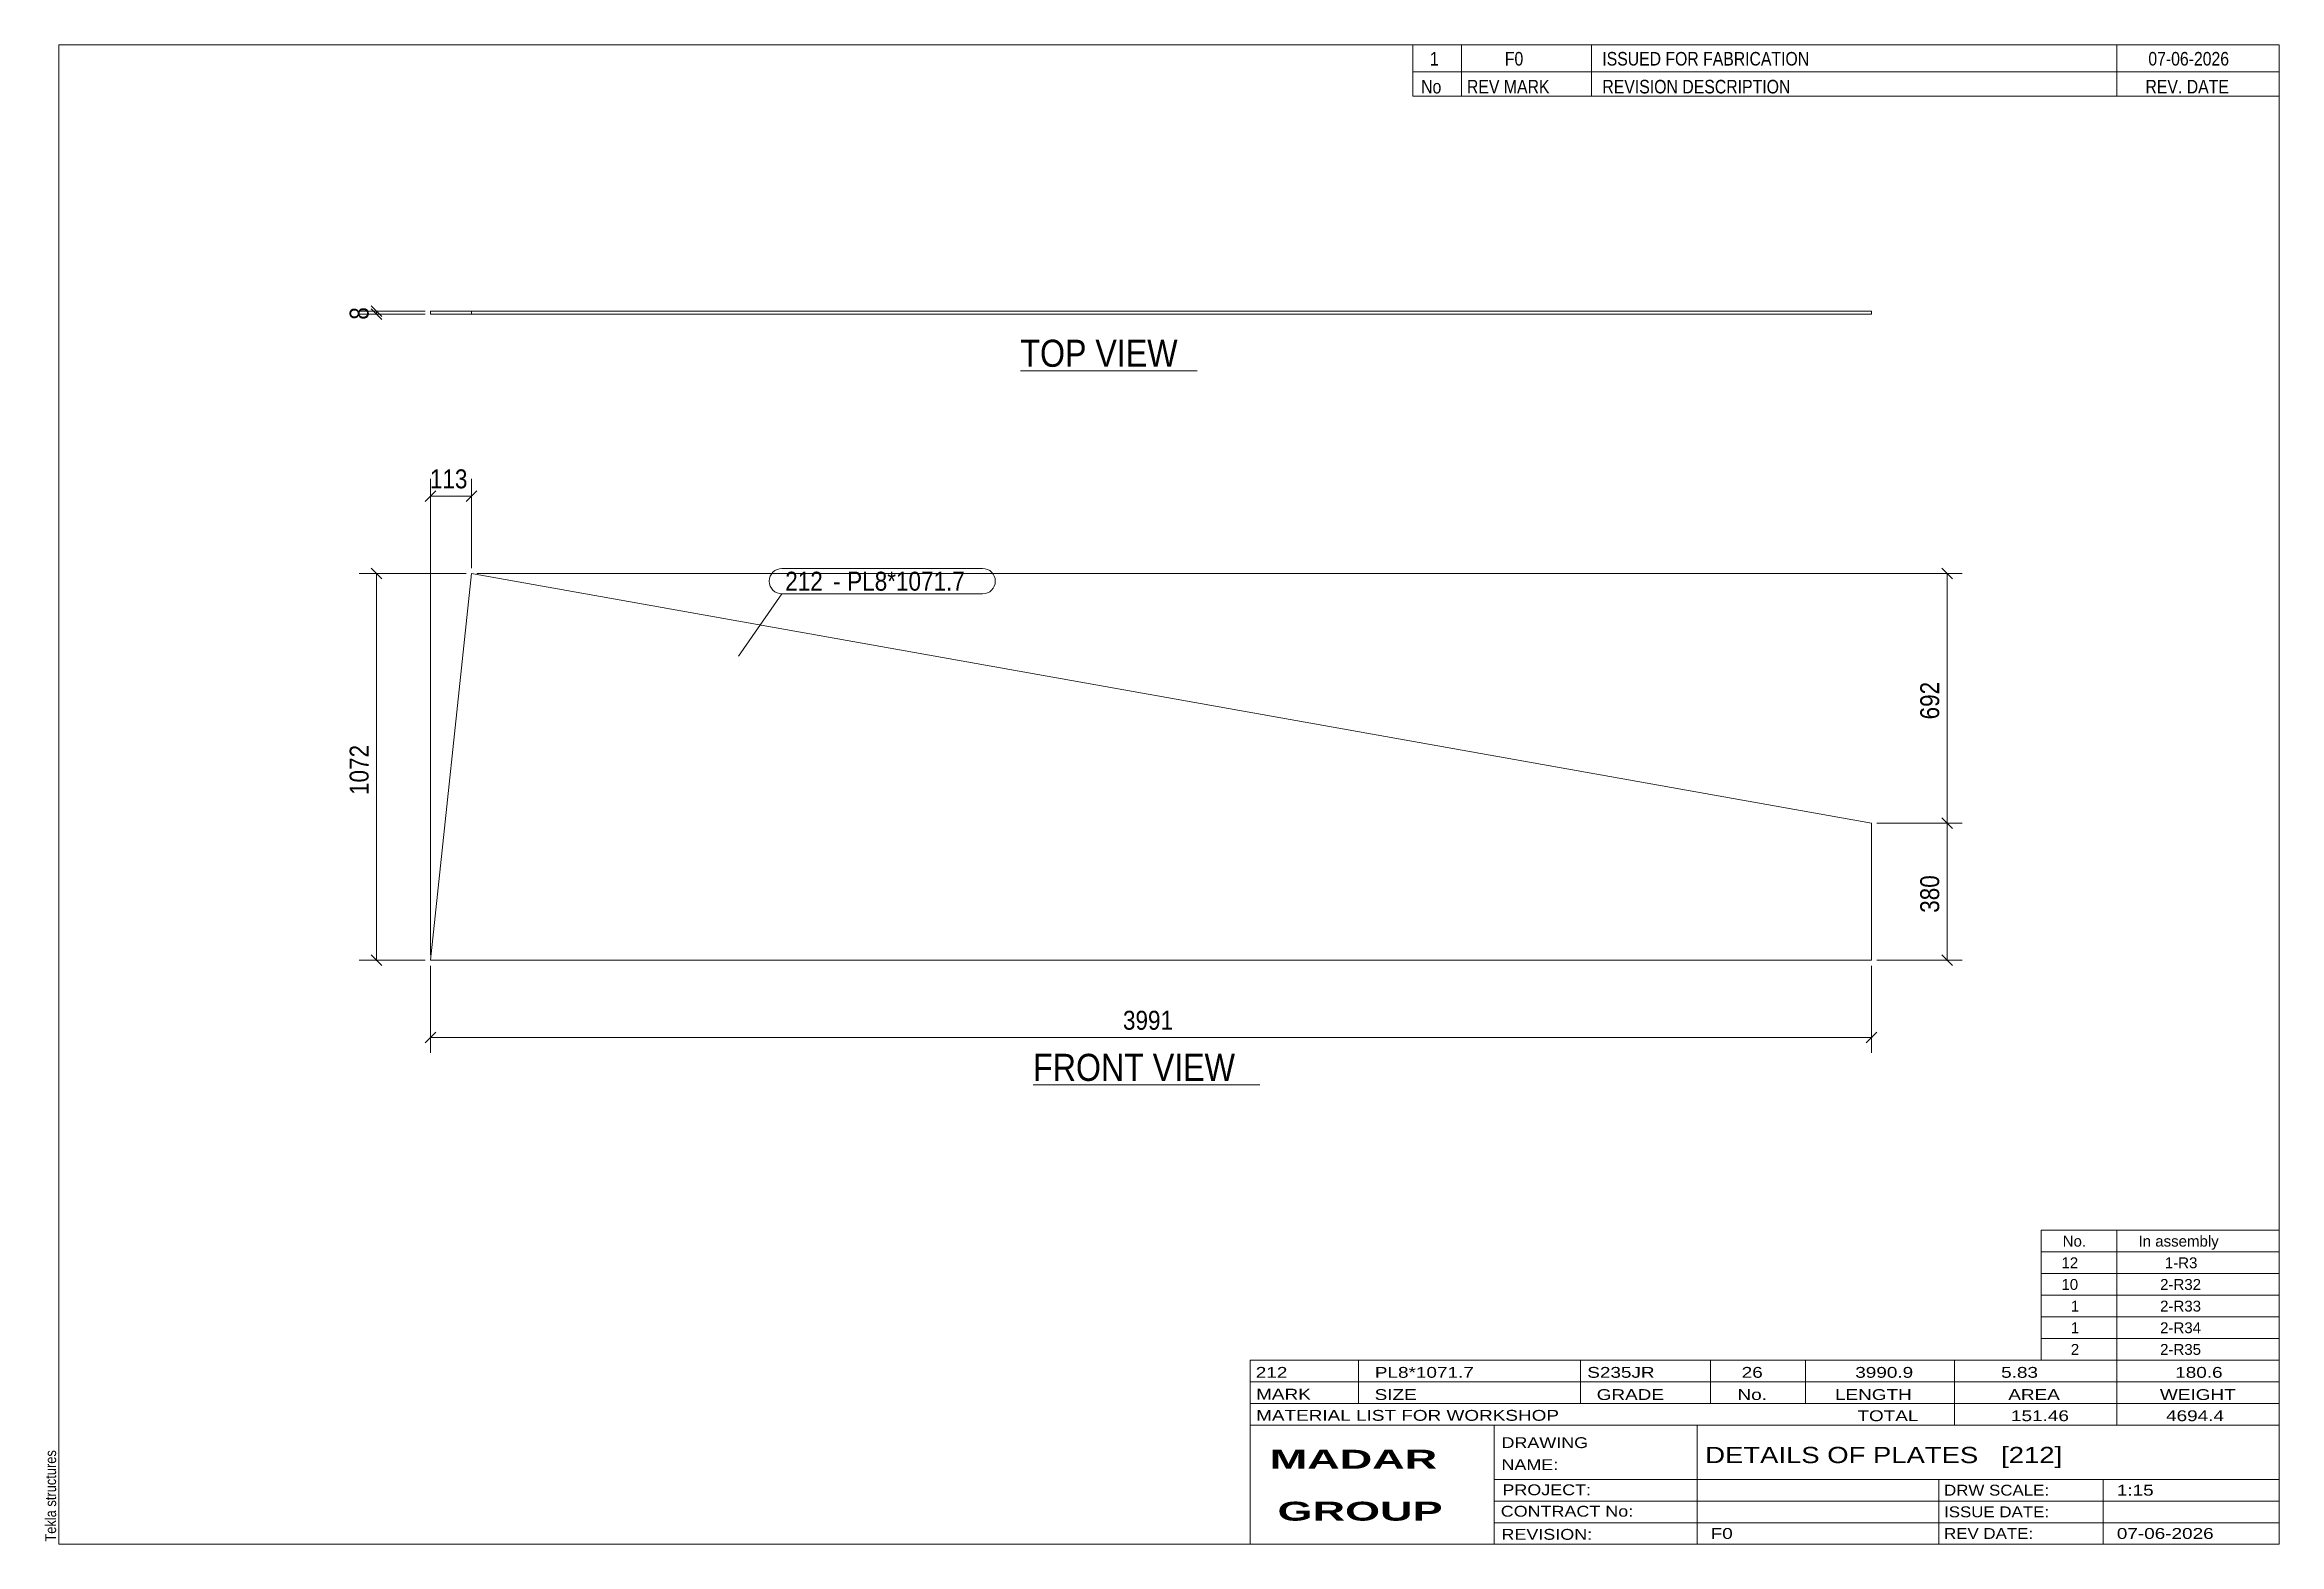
# Model space of a CAD drawing. Header units: millimetres. Extents: x 2 to 415, y 5 to 282.
import ezdxf

# ---------------------------------------------------------------- set-up
doc = ezdxf.new("R2010")
doc.units = ezdxf.units.MM
doc.linetypes.add('XKITLINE00', pattern=[0])
doc.linetypes.add('XKITLINE02', pattern=[4, 2, -2])
for name, color, linetype, lineweight in [('Dimensions', 7, 'Continuous', 0), ('DrawingSheet', 5, 'Continuous', 0), ('OtherObjectType', 7, 'Continuous', 0), ('Part', 2, 'Continuous', 0), ('PartMark', 7, 'Continuous', 0)]:
    doc.layers.add(name, color=color, linetype=linetype, lineweight=lineweight)
doc.styles.add('ARIAL', font='ARIAL.TTF')
doc.styles.add('ARIAL_BOLD', font='ARIALBD.TTF')
doc.styles.add('ARIAL_NARROW', font='ARIALN.TTF')

# ---------------------------------------------------------------- blocks, each defined once
blk = doc.blocks.new('*A1')
at = {"layer": 'Part', "color": 2, "linetype": 'XKITLINE00', "lineweight": 0}
for p, q in [((73.65, 112.88), (81.19, 184.33)), ((81.19, 184.33), (339.71, 138.2)), ((339.71, 138.2), (339.71, 112.88)), ((339.71, 112.88), (73.65, 112.88))]:
    blk.add_line(p, q, dxfattribs=at)
blk = doc.blocks.new('*A2')
at = {"layer": 'Part', "color": 2, "linetype": 'XKITLINE00', "lineweight": 0}
for p, q in [((339.71, 232.77), (73.65, 232.77)), ((73.65, 232.24), (73.65, 232.77)), ((339.71, 232.24), (73.65, 232.24)), ((81.19, 232.24), (81.19, 232.77)), ((339.71, 232.77), (339.71, 232.77)), ((339.71, 232.24), (339.71, 232.77)), ((339.71, 232.24), (339.71, 232.24))]:
    blk.add_line(p, q, dxfattribs=at)
at = {"layer": 'Part', "color": 7, "linetype": 'XKITLINE02', "lineweight": 0}
blk.add_line((339.71, 232.24), (339.71, 232.77), dxfattribs=at)
blk = doc.blocks.new('*A3')
at = {"layer": 'DrawingSheet', "color": 5, "linetype": 'XKITLINE00', "lineweight": 0}
for p, q in [((415, 282), (5, 282)), ((5, 282), (5, 5)), ((415, 5), (415, 282)), ((5, 5), (415, 5))]:
    blk.add_line(p, q, dxfattribs=at)
at = {"layer": 'DrawingSheet', "color": 5, "style": 'ARIAL', "width": 0.85}
blk.add_text('Tekla structures', height=2, rotation=90, dxfattribs=at).set_placement((4.5, 5.5))
blk = doc.blocks.new('*A4')
at = {"layer": 'OtherObjectType', "color": 7, "linetype": 'XKITLINE00', "lineweight": 0}
for p, q in [((371, 63), (415, 63)), ((371, 59), (371, 63)), ((385, 59), (385, 63)), ((415, 59), (415, 63)), ((371, 59), (415, 59)), ((371, 55), (371, 59)), ((385, 55), (385, 59)), ((415, 55), (415, 59)), ((371, 55), (415, 55)), ((371, 51), (371, 55)), ((385, 51), (385, 55)), ((415, 51), (415, 55)), ((371, 51), (415, 51)), ((371, 47), (371, 51)), ((385, 47), (385, 51)), ((415, 47), (415, 51)), ((371, 47), (415, 47)), ((371, 43), (371, 47)), ((385, 43), (385, 47)), ((415, 43), (415, 47)), ((371, 43), (415, 43)), ((371, 39), (371, 43)), ((385, 39), (385, 43)), ((415, 39), (415, 43)), ((371, 39), (415, 39))]:
    blk.add_line(p, q, dxfattribs=at)
at = {"layer": 'OtherObjectType', "color": 7, "style": 'ARIAL_NARROW', "width": 1.211571}
for s, p in [('No.', (375, 60)), ('In assembly', (389, 60)), ('12', (374.77, 56)), ('1-R3', (393.86, 56)), ('10', (374.77, 52)), ('2-R32', (392.99, 52)), ('1', (376.5, 48)), ('2-R33', (392.99, 48)), ('1', (376.5, 44)), ('2-R34', (392.99, 44)), ('2', (376.5, 40)), ('2-R35', (392.99, 40))]:
    blk.add_text(s, height=2, dxfattribs=at).set_placement(p)
blk = doc.blocks.new('*A5')
at = {"layer": 'OtherObjectType', "color": 7, "linetype": 'XKITLINE00', "lineweight": 0}
for p, q in [((255, 282), (415, 282)), ((415, 282), (255, 282)), ((255, 282), (255, 277)), ((264, 282), (264, 277)), ((288, 282), (288, 277)), ((385, 282), (385, 277)), ((415, 282), (415, 277)), ((255, 277), (415, 277)), ((255, 277), (255, 272.5)), ((255, 277), (415, 277)), ((264, 277), (264, 272.5)), ((288, 277), (288, 272.5)), ((385, 277), (385, 272.5)), ((415, 277), (415, 272.5)), ((415, 272.5), (255, 272.5))]:
    blk.add_line(p, q, dxfattribs=at)
at = {"layer": 'OtherObjectType', "color": 7, "style": 'ARIAL_NARROW'}
for s, width, p in [('1', 1.017001, (258.16, 278.15)), ('F0', 1.017001, (272, 278.15)), ('ISSUED FOR FABRICATION', 1.017001, (290, 278.15)), ('07-06-2026', 1.017001, (390.82, 278.15)), ('No', 1.02, (256.54, 273)), ('REV MARK', 1.02, (265, 273)), ('REVISION DESCRIPTION', 1.02, (290, 273)), ('REV. DATE', 1.02, (390.28, 273))]:
    blk.add_text(s, height=2.5, dxfattribs=dict(at, width=width)).set_placement(p)
blk = doc.blocks.new('*A6')
at = {"layer": 'OtherObjectType', "color": 7, "linetype": 'XKITLINE00', "lineweight": 0}
for p, q in [((225, 39), (415, 39)), ((225, 39), (225, 35)), ((225, 39), (415, 39)), ((245, 35), (245, 39)), ((286, 35), (286, 39)), ((310, 35), (310, 39)), ((327.5, 35), (327.5, 39)), ((355, 35), (355, 39)), ((385, 35), (385, 39)), ((415, 35), (415, 39)), ((225, 35), (415, 35)), ((225, 35), (225, 5)), ((225, 35), (415, 35)), ((245, 31), (245, 35)), ((286, 31), (286, 35)), ((310, 31), (310, 35)), ((327.5, 31), (327.5, 35)), ((355, 31), (355, 35)), ((385, 31), (385, 35)), ((415, 31), (415, 35)), ((225, 31), (415, 31)), ((355, 27), (355, 31)), ((385, 27), (385, 31)), ((415, 27), (415, 31)), ((225, 27), (415, 27)), ((270, 21), (270, 27)), ((307.5, 17), (307.5, 27)), ((415, 21), (415, 27)), ((270, 21), (270, 5)), ((415, 17), (415, 21)), ((270, 17), (415, 17)), ((307.5, 5), (307.5, 17)), ((352.16, 13), (352.16, 17)), ((382.5, 5), (382.5, 17)), ((415, 13), (415, 17)), ((270, 13), (415, 13)), ((352.16, 5), (352.16, 13)), ((415, 9), (415, 13)), ((270, 9), (415, 9)), ((415, 5), (415, 9)), ((225, 5), (415, 5)), ((262.5, 5), (415, 5))]:
    blk.add_line(p, q, dxfattribs=at)
at = {"layer": 'OtherObjectType', "color": 7, "style": 'ARIAL_NARROW'}
for s, height, width, p in [('212', 2, 1.525501, (226.01, 35.76)), ('PL8*1071.7', 2, 1.525501, (248, 35.76)), ('S235JR', 2, 1.525501, (287.22, 35.76)), ('26', 2, 1.525501, (315.73, 35.76)), ('3990.9', 2, 1.525501, (336.7, 35.76)), ('5.83', 2, 1.525501, (363.64, 35.76)), ('180.6', 2, 1.525501, (395.78, 35.76)), ('MARK', 2, 1.525501, (226.08, 31.73)), ('SIZE', 2, 1.525501, (247.96, 31.66)), ('GRADE', 2, 1.525501, (288.96, 31.66)), ('No.', 2, 1.525501, (314.96, 31.66)), ('LENGTH', 2, 1.525501, (332.96, 31.66)), ('AREA', 2, 1.525501, (364.96, 31.66)), ('WEIGHT', 2, 1.525501, (392.96, 31.66)), ('MATERIAL LIST FOR WORKSHOP', 2, 1.525501, (226.08, 27.82)), ('TOTAL', 2, 1.525501, (337.1, 27.75)), ('151.46', 2, 1.525501, (365.46, 27.75)), ('4694.4', 2, 1.525501, (394.09, 27.75)), ('DRAWING', 2, 1.445, (271.38, 22.78)), ('NAME:', 2, 1.445, (271.38, 18.72)), ('DETAILS OF PLATES   [212]', 3, 1.474651, (309, 20)), ('PROJECT:', 2, 1.445, (271.55, 14.07)), ('DRW SCALE:', 2, 1.36, (353.1, 14)), ('1:15', 2, 1.525501, (385, 14)), ('CONTRACT No:', 2, 1.445, (271.25, 10.11)), ('ISSUE DATE:', 2, 1.36, (353.1, 10)), ('REVISION:', 2, 1.445, (271.38, 5.84)), ('F0', 2, 1.525501, (310, 6)), ('REV DATE:', 2, 1.36, (353.1, 6)), ('07-06-2026', 2, 1.525501, (385, 6))]:
    blk.add_text(s, height=height, dxfattribs=dict(at, width=width)).set_placement(p)
at = {"layer": 'OtherObjectType', "color": 1, "style": 'ARIAL_BOLD', "width": 1.7}
for s, p in [('MADAR ', (228.58, 18.97)), ('GROUP', (230.03, 9.37))]:
    blk.add_text(s, height=3.5, dxfattribs=at).set_placement(p)
blk = doc.blocks.new('*A7')
at = {"layer": 'Dimensions', "color": 7, "linetype": 'XKITLINE00', "lineweight": 0}
for p, q in [((80.19, 184.33), (60.45, 184.33)), ((62.66, 185.32), (64.64, 183.34)), ((63.65, 112.88), (63.65, 184.33)), ((72.65, 112.88), (60.45, 112.88)), ((62.66, 113.87), (64.64, 111.89))]:
    blk.add_line(p, q, dxfattribs=at)
at = {"layer": 'Dimensions', "color": 3}
for p in [(63.65, 184.33), (63.65, 112.88)]:
    blk.add_point(p, dxfattribs=at)
at = {"layer": 'Dimensions', "color": 3, "style": 'ARIAL', "width": 0.85}
blk.add_text('1072', height=3.5, rotation=90.0002, dxfattribs=at).set_placement((62.2, 143.41))
blk = doc.blocks.new('*A8')
at = {"layer": 'Dimensions', "color": 7, "linetype": 'XKITLINE00', "lineweight": 0}
for p, q in [((340.71, 138.2), (356.45, 138.2)), ((352.66, 139.19), (354.64, 137.21)), ((353.65, 112.88), (353.65, 138.2)), ((340.71, 112.88), (356.45, 112.88)), ((352.66, 113.87), (354.64, 111.89))]:
    blk.add_line(p, q, dxfattribs=at)
at = {"layer": 'Dimensions', "color": 3}
for p in [(353.65, 138.2), (353.65, 112.88)]:
    blk.add_point(p, dxfattribs=at)
at = {"layer": 'Dimensions', "color": 3, "style": 'ARIAL', "width": 0.85}
blk.add_text('380', height=3.5, rotation=90.0002, dxfattribs=at).set_placement((352.2, 121.65))
blk = doc.blocks.new('*A9')
at = {"layer": 'Dimensions', "color": 7, "linetype": 'XKITLINE00', "lineweight": 0}
for p, q in [((82.19, 184.33), (356.45, 184.33)), ((352.66, 185.32), (354.64, 183.34)), ((353.65, 138.2), (353.65, 184.33)), ((340.71, 138.2), (356.45, 138.2)), ((352.66, 139.19), (354.64, 137.21))]:
    blk.add_line(p, q, dxfattribs=at)
at = {"layer": 'Dimensions', "color": 3}
for p in [(353.65, 184.33), (353.65, 138.2)]:
    blk.add_point(p, dxfattribs=at)
at = {"layer": 'Dimensions', "color": 3, "style": 'ARIAL', "width": 0.85}
blk.add_text('692', height=3.5, rotation=90.0002, dxfattribs=at).set_placement((352.2, 157.37))
blk = doc.blocks.new('*A10')
at = {"layer": 'Dimensions', "color": 7, "linetype": 'XKITLINE00', "lineweight": 0}
for p, q in [((73.65, 111.88), (73.65, 95.8)), ((339.71, 111.88), (339.71, 95.8)), ((74.64, 99.59), (72.66, 97.61)), ((340.7, 99.59), (338.72, 97.61)), ((73.65, 98.6), (339.71, 98.6))]:
    blk.add_line(p, q, dxfattribs=at)
at = {"layer": 'Dimensions', "color": 3}
for p in [(73.65, 98.6), (339.71, 98.6)]:
    blk.add_point(p, dxfattribs=at)
at = {"layer": 'Dimensions', "color": 3, "style": 'ARIAL', "width": 0.85}
blk.add_text('3991', height=3.5, dxfattribs=at).set_placement((201.49, 100.05))
blk = doc.blocks.new('*A11')
at = {"layer": 'Dimensions', "color": 7, "linetype": 'XKITLINE00', "lineweight": 0}
for p, q in [((74.64, 199.59), (72.66, 197.61)), ((73.65, 113.88), (73.65, 201.8)), ((73.65, 198.6), (81.19, 198.6)), ((82.18, 199.59), (80.2, 197.61)), ((81.19, 185.33), (81.19, 201.8))]:
    blk.add_line(p, q, dxfattribs=at)
at = {"layer": 'Dimensions', "color": 3}
for p in [(73.65, 198.6), (81.19, 198.6)]:
    blk.add_point(p, dxfattribs=at)
at = {"layer": 'Dimensions', "color": 3, "style": 'ARIAL', "width": 0.85}
blk.add_text('113', height=3.5, dxfattribs=at).set_placement((73.52, 200.05))
blk = doc.blocks.new('*A12')
at = {"layer": 'PartMark', "color": 7, "linetype": 'XKITLINE00', "lineweight": 0}
for p, q in [((138.53, 185.25), (175.57, 185.25)), ((130.53, 169.04), (138.53, 180.55)), ((138.53, 180.55), (175.57, 180.55))]:
    blk.add_line(p, q, dxfattribs=at)
for centre, start, end in [((138.53, 182.9), 90, 270), ((175.57, 182.9), 270, 90)]:
    blk.add_arc(centre, 2.35, start, end, dxfattribs=at)
at = {"layer": 'PartMark', "color": 1, "style": 'ARIAL', "width": 0.85}
blk.add_text('212', height=3.5, dxfattribs=at).set_placement((139.13, 181.15))
at = {"layer": 'PartMark', "color": 3, "style": 'ARIAL', "width": 0.85}
for s, p in [('-', (147.97, 181.15)), ('PL8*1071.7', (150.57, 181.15))]:
    blk.add_text(s, height=3.5, dxfattribs=at).set_placement(p)
blk = doc.blocks.new('*A13')
at = {"layer": 'OtherObjectType', "color": 7, "linetype": 'XKITLINE00', "lineweight": 0}
blk.add_line((184.9, 89.85), (226.75, 89.85), dxfattribs=at)
at = {"layer": 'OtherObjectType', "color": 3, "style": 'ARIAL', "width": 0.85}
blk.add_text('FRONT VIEW', height=5, dxfattribs=at).set_placement((184.9, 90.6))
blk = doc.blocks.new('*A14')
at = {"layer": 'Dimensions', "color": 7, "linetype": 'XKITLINE00', "lineweight": 0}
for p, q in [((72.65, 232.77), (60.45, 232.77)), ((72.65, 232.24), (60.45, 232.24)), ((62.66, 233.76), (64.64, 231.78)), ((62.66, 233.23), (64.64, 231.25)), ((63.65, 232.24), (63.65, 232.77))]:
    blk.add_line(p, q, dxfattribs=at)
at = {"layer": 'Dimensions', "color": 3}
for p in [(63.65, 232.77), (63.65, 232.24)]:
    blk.add_point(p, dxfattribs=at)
at = {"layer": 'Dimensions', "color": 3, "style": 'ARIAL', "width": 0.85}
blk.add_text('8', height=3.5, rotation=90.0002, dxfattribs=at).set_placement((62.2, 231.2))
blk = doc.blocks.new('*A15')
at = {"layer": 'OtherObjectType', "color": 7, "linetype": 'XKITLINE00', "lineweight": 0}
blk.add_line((182.55, 221.75), (215.16, 221.75), dxfattribs=at)
at = {"layer": 'OtherObjectType', "color": 3, "style": 'ARIAL', "width": 0.85}
blk.add_text('TOP VIEW', height=5, dxfattribs=at).set_placement((182.55, 222.5))

msp = doc.modelspace()

# ---------------------------------------------------------------- block references
at = {"lineweight": 0}
for name in ['*A3', '*A5', '*A14', '*A2', '*A15', '*A11', '*A7', '*A1', '*A9', '*A12', '*A8', '*A10', '*A13', '*A4', '*A6']:
    msp.add_blockref(name, (0, 0), dxfattribs=at)

doc.saveas('drawing.dxf')
